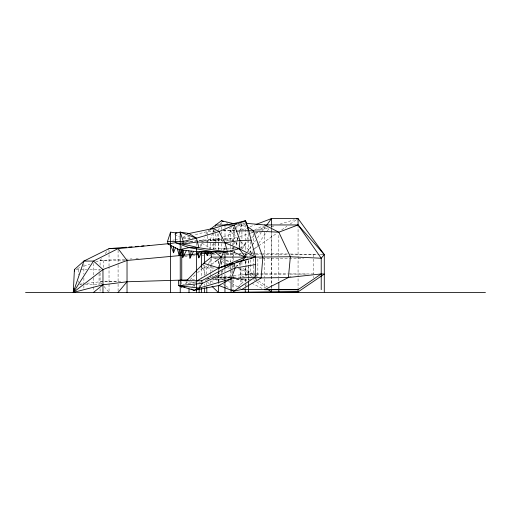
<?xml version="1.0" encoding="UTF-8"?>
<svg xmlns="http://www.w3.org/2000/svg" width="511" height="511" viewBox="0 0 511 511"><rect width="100%" height="100%" fill="white"/><g stroke="black" fill="none" stroke-linecap="round" stroke-linejoin="round"><path stroke-width="0.38" stroke-dasharray="2.56 1.92" d="M205.179 274.516L202.752 268.026L203.531 263.976M186.343 281.446L185.959 283.375L183.104 284.282M234.543 251.137L233.744 254.191L233.77 256.369L233.776 254.21L234.575 251.157M239.729 231.317L241.729 223.69M239.742 231.317L241.729 223.69M211.963 254.791L212.378 253.252M213.413 249.419L217.865 232.882M200.312 246.589L201.155 243.562M218.459 230.685L219.136 228.391M220.273 224.565L220.726 223.032M223.358 250.677L224.923 246.257M226.75 241.103L230.404 230.787L234.249 228.168M212.653 233.278L209.989 240.496L206.399 241.46M212.915 232.556L213.949 229.765M206.795 274.209L206.795 268.026L208.316 264.385M208.616 263.657L210.436 259.281M224.393 250.077L224.993 248.672L227.191 249.572M239.174 256.037L240.873 252.421M242.572 248.812L246.647 240.144M246.985 239.423L248.34 236.529M202.101 241.403L204.311 237.187M205.786 234.377L207.262 231.56L208.462 230.627M249.675 256.286L251.042 254.325M251.495 253.673L252.856 251.712M254.67 249.1L258.304 243.881M258.758 243.23L266.934 231.477M267.387 230.825L269.655 227.561M247.803 257.633L245.254 254.58L246.193 253.296M246.66 252.651L255.557 240.438M257.435 237.864L261.178 232.722M261.651 232.077L265.394 226.935M95.685 262.009L100.086 260.457L101.97 257.966M105.266 253.603L108.556 249.247M209.012 248.659L213.956 243.447M214.499 242.866L218.344 238.809L222.77 237.123M236.203 266.876L240.579 262.271M240.496 248.704L247.816 241.582M251.763 237.749L255.142 234.46M255.711 233.91L259.09 230.627M259.652 230.078L263.599 226.245M238.011 286.946L245.97 279.383L250.716 279.057M233.597 241.652L233.463 230.685L234.594 229.65M235.156 229.132L241.364 223.441M187.697 281.785L185.959 283.375L191.906 283.375M190.015 279.67L195.228 274.905M197.54 272.791L202.752 268.026L208.973 265.65M206.795 268.026L209.338 266.129M211.88 264.225L214.422 262.322M213.547 277.109L224.68 269.399M244.993 255.334L246.302 254.421M248.921 252.606L258.093 246.257M258.745 245.804L277.09 233.099M281.676 229.918L286.914 226.29M290.191 224.022L296.086 219.934M236.165 226.858L241.288 223.364M183.085 237.34L185.755 235.622M195.426 281.778L194.078 282.564L187.799 281.721M210.538 229.848L207.262 231.56L193.752 235.079M192.43 286.307L195.17 284.889M198.587 283.107L200.644 282.04M254.644 230.027L262.469 226.041M241.492 277.192L248.314 273.941L255.468 273.941M217.526 275.065L207.498 278.629M223.511 236.842L236.056 232.064M241.965 229.816L246.391 228.13M250.083 226.724L255.251 224.757M77.34 268.499L80.278 267.464M83.945 266.167L89.815 264.091M257.161 229.867L266.199 226.763M224.297 239.442L232.243 238.809L239.052 236.721M239.812 236.484L249.643 233.463M250.396 233.227L252.67 232.531M260.987 229.976L267.796 227.88M271.577 226.718L273.845 226.015M279.9 224.157L294.272 219.736M183.251 237.813L189.255 236.248M197.885 281.682L194.078 282.564L190.271 281.682M172.744 240.234L174.245 239.895M174.992 239.723L179.495 238.707M229.235 228.353L233.859 227.357M207.747 278.974L209.306 278.77M215.559 277.952L230.404 276.01M233.533 275.601L248.314 273.941L252.127 276.534M79.85 284.154L82.188 283.88M86.857 283.33L100.086 281.765L121.612 281.414M181.239 242.444L221.435 238.809M185.87 241.729L218.344 238.809L223.115 241.505M213.451 231.119L215.597 230.934M183.756 242.674L186.937 242.418M201.245 241.281L223.499 239.506M253.884 278.846L257.046 278.629M289.481 276.432L291.059 276.323M215.891 240.202L209.989 240.496L224.22 240.496M100.086 265.19L100.086 260.457L124.799 259.243M125.597 259.205L131.972 258.892M135.958 258.694L138.353 258.572M184.586 256.305L187.773 256.152M192.558 255.915L195.751 255.756M202.126 255.443L203.723 255.366M208.501 255.13L216.472 254.74M222.055 254.465L234.811 253.839M191.951 279.773L195.119 279.67M231.432 277.709L222.739 277.927L217.169 277.492M232.224 277.69L235.386 277.614M229.809 277.767L222.739 277.927L222.534 275.544M230.595 277.748L235.309 277.645M211.695 279.939L224.444 279.734M236.401 279.536L245.97 279.383L245.97 283.215M223.198 230.685L235.041 230.685M223.237 230.723L235.015 230.787M215.367 231.56L207.262 231.56L207.262 235.309M254.331 232.198L245.772 231.873M255.117 232.198L260.648 232.198M183.219 238.203L192.762 238.203M224.521 238.809L232.243 238.809L233.342 239.972M213.617 248.672L234.294 248.672M211.739 253.29L214.677 253.29M218.344 253.29L221.435 253.29M226.066 253.29L232.243 253.29L232.243 261.198M238.854 253.29L241.735 253.29M242.438 253.29L245.267 253.29M245.254 254.58L247.567 254.58M256.056 254.58L260.687 254.58M261.453 254.58L287.897 254.58M291.021 254.58L318.883 254.58M319.656 254.58L324.287 254.58L320.327 254.516M261.632 258.24L257.851 258.24L257.851 276.821M262.392 258.24L303.47 258.24M100.086 260.457L124.793 260.457M202.752 268.026L214.377 268.026M228.027 268.026L232.409 268.026M75.967 269.54L79.901 269.54M80.7 269.54L86.838 269.54M89.795 269.54L100.622 269.54M256.26 273.941L287.897 273.941M288.683 273.941L314.278 273.941M218.197 274.068L218.459 272.491M254.51 274.068L245.254 274.068L249.068 276.662M256.056 274.068L287.112 274.068M290.242 274.068L308.082 274.068M213.981 277.122L212.404 277.122L213.988 277.243M218.497 277.122L232.25 277.122M233.776 277.122L244.865 277.122M230.404 277.927L222.739 277.927L224.016 278.693M207.555 278.84L209.829 278.84M215.137 278.84L227.267 278.84M206.035 279.383L208.149 279.383M213.208 279.383L224.521 279.383M236.65 279.383L245.97 279.383M116.578 281.765L100.086 281.765L102.072 284.135M79.901 284.799L81.498 284.799M85.363 284.799L99.064 284.799L99.064 271.826M250.716 253.373L261.792 253.552M262.584 253.565L289.481 254.012M290.267 254.024L317.165 254.465M211.79 253.52L215.776 253.648M218.964 253.75L221.352 253.826M226.13 253.973L236.491 254.306M230.404 245.606L230.404 230.787L235.015 231.113M245.056 223.205L241.927 222.924L245.765 225.549M237.947 224.648L246.187 226.514M215.214 258.055L217.533 258.63M221.404 259.594L230.685 261.9M227.925 249.879L229.388 250.479M226.328 222.777L227.734 223.358M213.541 258.01L216.466 259.237M221.595 261.383L227.446 263.836M231.841 265.669L234.032 266.589M238.426 268.428L258.189 276.7M222.349 257.998L225.709 259.722M226.379 260.067L230.404 262.143L230.404 257.998M235.827 264.928L238.535 266.32M253.443 273.985L241.927 268.064L241.927 277.166M254.842 274.701L258.33 276.489M244.226 279.274L246.96 280.68M251.731 283.126L262.571 288.689M174.749 234.415L179.648 237.066M210.845 281.063L214.211 282.915M233.348 247.273L235.392 248.423M228.487 281.369L230.404 282.519M231.764 283.33L237.858 286.984M238.535 287.386L240.572 288.606M202.043 243.223L210.858 248.672L210.149 241.984M214.99 278.827L218.229 280.954M223.416 284.365L225.357 285.643M226.003 286.064L229.241 288.198M255.308 278.693L256.579 279.562M258.496 280.865L267.579 287.041M253.513 279.683L254.785 280.552M256.701 281.855L265.701 287.974M205.186 279.919L206.878 281.529M207.447 282.066L209.708 284.212M230.404 230.787L238.062 238.79M240.796 241.652L253.379 254.804M235.539 242.284L238.286 245.184M238.835 245.765L241.582 248.659M104.059 286.505L109.028 292.426L109.028 266.768M239.423 262.91L239.857 267.521M239.934 268.288L240.809 277.518M221.404 262.066L221.736 266.033M222.138 270.792L222.272 272.376M211.426 258.592L211.739 264.589M211.784 265.375L212.071 270.856M233.604 242.438L233.687 249.489M245.536 260.942L245.561 264.794M245.58 267.879L245.644 276.349M221.435 261.715L221.467 265.567M221.506 271.731L221.531 274.809M221.538 275.582L221.544 277.122M271.469 225.747L271.475 228.934M271.475 229.733L271.475 257.627M271.475 258.419L271.482 286.313M271.482 287.112L271.482 288.702M233.457 226.763L233.463 230.685M313.486 254.58L313.486 274.068M313.486 276.272L313.486 277.741M298.066 224.949L298.066 288.9M278.827 235.367L278.827 255.966M278.827 258.291L278.827 276.751M278.827 278.22L278.827 281.031M271.469 224.949L271.469 227.331M271.469 228.123L271.469 230.499M271.469 231.291L271.469 288.9M264.602 226.399L264.602 230.748M264.602 232.198L264.602 256.758M264.602 258.291L264.602 277.518M264.602 279.044L264.602 288.21M256.056 278.476L256.056 281.414M253.443 233.904L253.443 244.047M253.443 252.626L253.443 256.528M253.443 258.898L253.443 265.247M253.443 266.046L253.443 275.563M250.377 241.703L250.377 254.382M250.377 259.831L250.377 276.751M248.467 233.84L248.467 239.359M248.467 240.151L248.467 251.98M248.467 260.661L248.467 264.602M248.467 265.394L248.467 276.355M248.467 277.122L248.467 280.181M248.314 260.597L248.314 266.09M248.314 266.876L248.314 277.875M248.314 278.661L248.314 280.239M245.97 253.29L245.97 256.452M245.97 260.406L245.97 277.799M245.97 283.982L245.97 287.054M245.51 224.693L245.51 250.773M245.51 253.929L245.51 255.513M245.254 261.594L245.254 264.717M245.254 267.834L245.254 276.394M245.254 279.498L245.254 284.154M245.254 284.927L245.254 286.479M241.927 223.709L241.927 230.787M241.927 231.566L241.927 240.924M241.927 241.709L241.927 248.729M241.927 261.919L241.927 265.758M241.927 279.46L241.927 284.052M240.317 262.782L240.317 278.591M240.317 279.383L240.317 284.755M234.294 227.357L234.294 240.496L224.993 240.496L224.993 228.13M234.294 241.237L234.294 244.954M233.776 257.889L233.776 260.278M233.776 263.427L233.776 267.994M233.776 275.601L233.776 289.616M232.243 238.809L232.243 246.436M232.243 247.196L232.243 249.483M232.243 265.944L232.243 273.059M232.243 280.149L232.243 289.354M231.061 268.026L231.061 270.345M231.061 271.117L231.061 275.755M230.404 246.385L230.404 249.509M230.404 252.626L230.404 257.308M230.404 266.084L230.404 269.246M230.404 270.032L230.404 277.134M224.993 225.038L224.993 227.357M224.955 247.95L224.955 250.147M224.955 269.374L224.955 273.347M224.955 274.145L224.955 278.118M221.404 222.323L221.404 223.901M221.404 227.063L221.404 231.017M221.404 231.802L221.404 234.172M221.404 238.126L221.404 242.866M221.404 243.658L221.404 249.981M218.932 268.026L218.932 270.345M218.932 271.117L218.932 274.209M218.932 274.982L218.932 282.545M218.459 233.84L218.459 249.617M218.459 260.661L218.459 263.817M218.459 269.335L218.459 271.705M218.459 274.835L218.459 280.948M218.459 281.714L218.459 284.007M218.344 238.809L218.344 242.623M218.344 243.383L218.344 249.483M218.344 261.198L218.344 266.729M218.344 271.475L218.344 274.637M218.344 275.429L218.344 283.215M215.693 233.54L215.693 242.725M215.693 243.466L215.693 248.672M213.157 228.474L213.157 231.56M213.157 233.061L213.157 241.307M213.157 243.549L213.157 248.755M210.27 259.62L210.27 264.359M210.27 265.152L210.27 271.475M210.27 272.267L210.27 274.637M210.27 275.429L210.27 278.591M210.27 280.916L210.27 283.982M207.262 236.063L207.262 242.808M207.262 243.555L207.262 248.052M206.795 282.615L206.795 284.876M204.617 265.152L204.617 275.429M204.617 283.982L204.617 285.521M201.366 243.543L201.366 247.215M201.366 268.582L201.366 278.118M199.149 284.946L199.149 288.089M196.435 242.968L196.435 246.149M194.078 284.946L194.078 288.089M189.089 236.625L189.089 244.475M181.75 246.066L181.75 248.429M181.75 281.465L181.75 284.608M118.086 250.198L118.086 264.398M118.086 265.19L118.086 281.765M118.086 284.052L118.086 290.9M109.028 250.198L109.028 265.982M103.771 260.457L103.771 268.345M100.086 273.085L100.086 284.052M100.086 288.619L100.086 292.426M99.064 269.54L99.064 271.066M93.487 263.382L93.487 277.166M93.487 277.933L93.487 290.9M83.887 264.149L83.887 274.12M83.887 277.933L83.887 284.799M83.887 285.56L83.887 288.613M78.311 269.54L78.311 274.88M78.311 280.98L78.311 282.506M236.938 241.99L235.941 245.804L236.957 242.003M237.934 238.177L237.136 241.224L237.954 238.19M239.531 232.077L238.931 234.364L239.544 232.083"/><path stroke-width="0.77" d="M176.921 233.093L170.553 232.147L170.553 292.426M235.232 223.313L224.993 225.038L213.157 228.474L189.089 233.476L180.242 232.147L180.242 292.426M189.013 292.426L189.013 288.811M199.149 292.426L199.149 288.089L202.196 283.375L235.105 268.026L255.411 264.589M271.469 224.949L271.488 218.574L298.054 218.574L324.287 254.58L324.287 291.909M126.517 247.228L109.028 248.621L83.887 261.07L74.408 269.54L73.284 292.426L102.966 284.799L127.028 281.765L187.991 279.894M186.406 250.531L182.823 257.416L183.73 250.237M73.846 288.613L73.284 292.426L102.966 269.54L127.028 260.457L189.575 254.682M188.789 250.792L189.958 258.196L191.171 251.054M296.54 219.04L298.054 218.574L298.066 224.949L324.287 254.58L321.221 258.24L290.369 256.758L255.57 257.09L239.129 248.672L227.484 251.891L198.907 247.778L189.089 247.611L179.278 249.751L168.023 243.99L167.487 241.416L170.553 232.147M215.195 226.386L215.693 225.038L221.404 220.739L233.457 223.626L245.51 220.739L247.688 226.858L255.57 257.09L255.155 277.122L233.776 291.181L218.932 285.508L194.078 290.299L178.812 285.636L178.377 280.462L201.692 280.801L234.198 263.299L255.57 257.09L211.343 257.09L203.659 263.299L186.464 280.801L178.377 280.462L180.734 280.775M231.061 292.426L231.061 278.84L235.105 268.026L234.198 263.299L218.932 268.026L197.438 280.596M170.789 245.408L173.555 252.747L175.445 247.79M223.799 251.482L221.404 257.09L218.932 268.026L203.659 263.299M177.336 248.761L179.278 255.679L182.504 249.483M189.958 258.196L193.541 251.31M196.888 251.674L198.83 257.819L202.056 251.616M205.205 251.668L207.274 255.557L209.421 251.425M266.799 225.006L271.488 218.574L255.985 224.476M118.086 292.426L127.028 281.765M205.716 252.134L204.617 253.29L200.663 253.66M241.677 261.121L245.51 257.09L239.129 248.672L224.955 242.808L197.668 242.003L182.766 243.99L175.394 242.693L168.023 243.99M270.357 219.673L271.488 218.574M93.487 292.426L102.966 284.799M210.27 229.235L215.693 225.038L234.294 225.038L245.51 220.739L248.467 230.685L278.827 232.198L298.066 224.949L321.221 258.24L321.221 289.686M215.054 261.849L221.404 257.09L214.582 251.642M232.243 292.426L298.054 291.909L324.287 274.068L321.221 273.941L298.066 289.686L241.927 289.418L233.776 291.181L231.834 289.903M241.927 289.418L261.115 277.927L288.396 277.518L321.221 273.941M218.932 285.508L231.061 278.84L255.155 277.122L261.115 277.927L262.846 257.308L253.443 230.787L247.688 226.858M211.848 229.164L213.157 228.474L219.059 231.56L224.955 242.808L227.484 251.891L198.83 251.891L182.325 250.083L182.823 257.416M231.061 278.84L199.149 288.089L194.078 290.299L191.184 289.034M233.035 262.935L218.932 268.026L245.51 257.09L230.122 250.78M167.487 241.416L183.308 241.416L196.435 238.203L219.059 231.56L234.294 225.038L239.998 240.496L239.129 248.672L237.059 248.672M236.031 262.092L244.296 259.978M245.797 259.594L248.052 259.013M250.307 258.438L251.808 258.055M180.242 232.147L183.308 241.416L182.766 243.99L198.907 247.778L196.435 238.203L180.242 232.147L175.394 233.048L175.394 242.693L189.089 247.611L213.157 251.731L227.484 251.891M224.955 242.808L239.998 240.496L251.029 240.202M168.611 243.677L118.086 248.621L109.028 248.621M184.643 287.035L178.812 285.636L202.196 283.375L201.692 280.801M191.159 254.535L198.287 253.878M234.223 223.562L236.536 223.371M128.9 247.043L132.081 246.787M135.262 246.532L138.443 246.283M141.624 246.027L144.006 245.836M147.979 245.523L149.57 245.395M236.536 231.119L248.467 230.685M212.001 286.396L218.344 292.426L298.054 291.909L298.066 289.686L264.602 289.737L288.396 277.518L290.369 256.758L278.827 232.198L264.602 224.949L245.836 223.275M264.602 224.949L298.066 224.949M25.55 292.426L485.45 292.426M187.569 233.431L189.089 233.476L196.435 238.203M207.012 253.367L204.617 253.29L204.617 262.782M208.603 253.418L210.992 253.494M178.812 285.636L199.149 288.089M221.404 220.739L223.511 221.614M267.63 289.283L271.488 291.909L271.488 292.426L271.469 289.686M211.037 251.738L211.343 257.09M278.827 282.43L278.827 292.426M248.467 280.948L248.467 292.426M245.254 288.804L245.254 291.909M224.955 251.616L224.955 267.783M224.955 278.118L224.955 292.426M218.459 285.54L218.459 292.426M213.157 251.891L198.83 251.891L198.83 257.819M207.262 251.795L207.274 255.557M206.795 287.144L206.795 292.426M204.617 287.821L204.617 292.426M201.366 251.616L201.366 267.783M201.366 288.453L201.366 292.426M196.435 247.733L196.435 292.426M181.75 249.215L181.75 280.673M181.75 286.179L181.75 287.757M179.278 249.751L179.278 255.679M173.555 246.819L173.555 252.747M127.028 292.426L127.028 260.457L118.086 248.621L93.487 261.07L83.887 261.07L73.284 292.426L93.487 261.07L102.966 269.54L102.966 292.426M74.408 269.54L74.408 271.066"/></g></svg>
